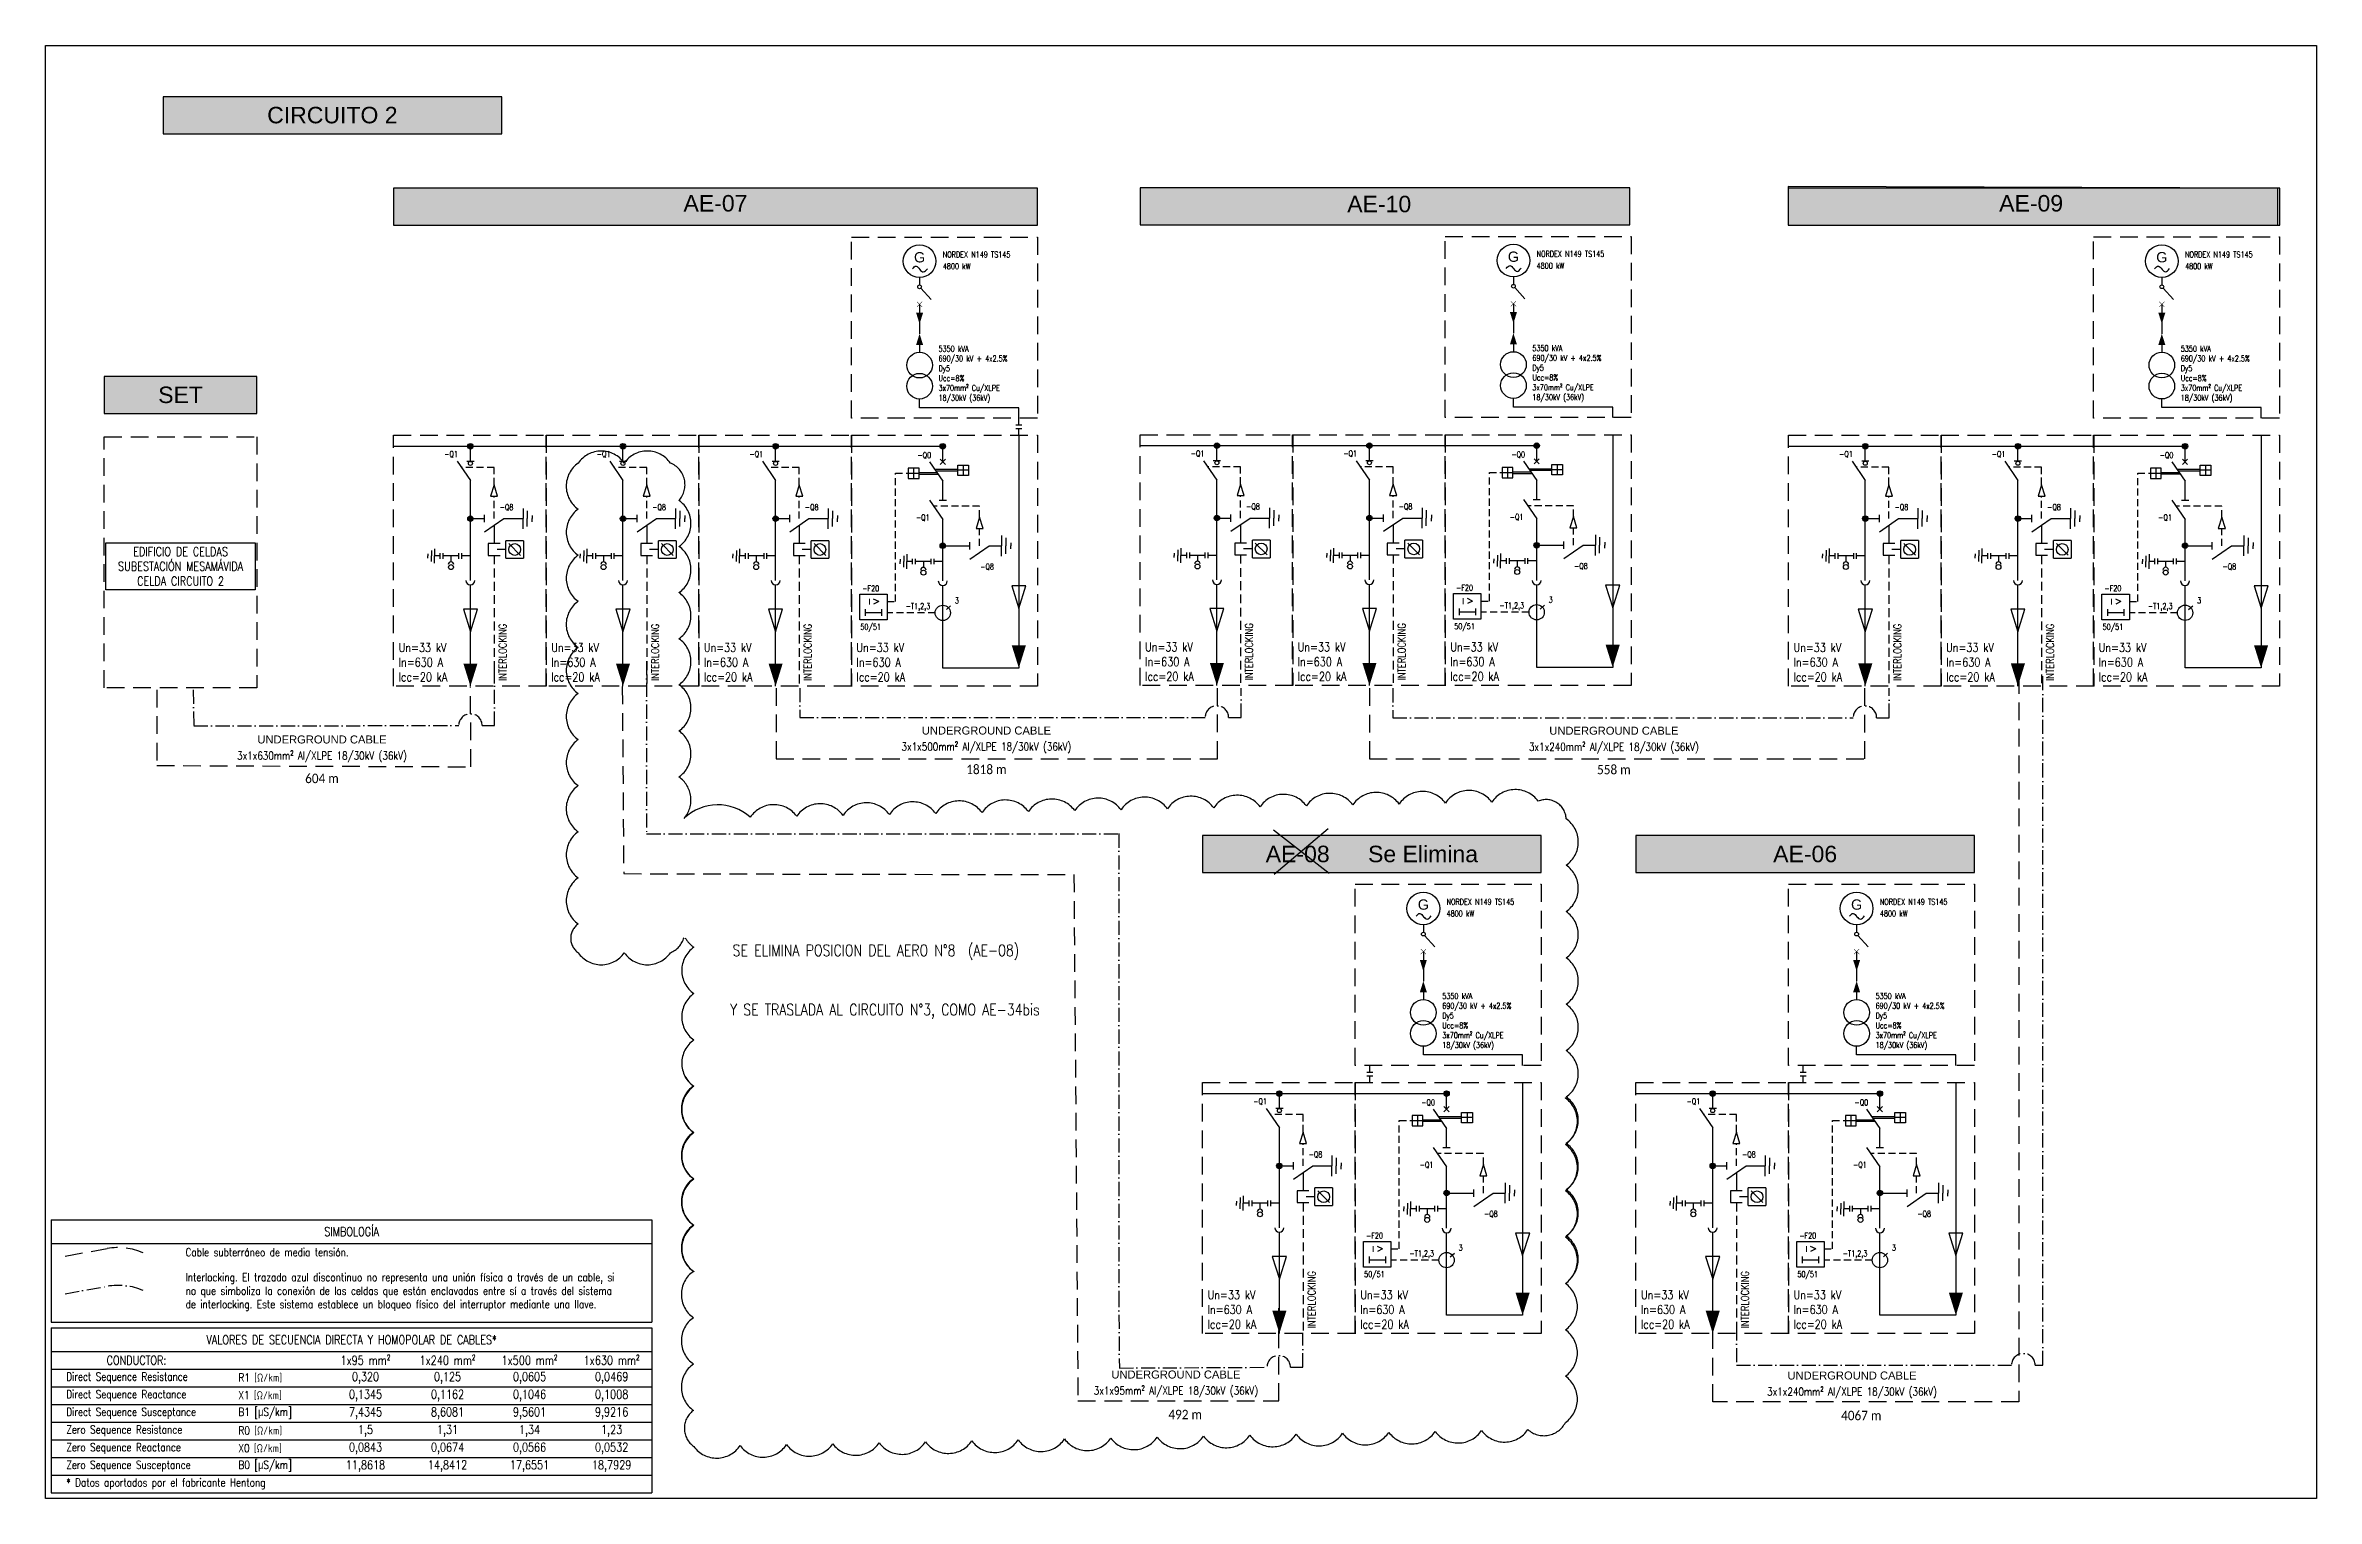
# Model space of a CAD drawing. Header units: metres. Extents: x 0 to 1236, y 0 to 247.
# Drawn here: x 425 to 811, y 0 to 247 of the extents above; entities that cross this region are included whole.
import ezdxf
from ezdxf.enums import TextEntityAlignment as Align

# ---------------------------------------------------------------- set-up
doc = ezdxf.new("R2010")
doc.units = ezdxf.units.M
for name, pattern in [('ACAD_ISO10W100', [18, 12, -3, 0, -3]), ('CONTINUA', [0]), ('OCULTA3', [0.45, 0.3, -0.15])]:
    doc.linetypes.add(name, pattern=pattern)
for name, color, linetype in [('0-R3D Cables MT', 10, 'Continuous'), ('0-R3D Formato', 7, 'Continuous'), ('0-R3D Interlocking', 160, 'Continuous'), ('0-R3D Textos', 7, 'Continuous'), ('0-Ref Formato', 7, 'Continuous'), ('ESQUEMA UNIFILAR', 6, 'Continuous')]:
    doc.layers.add(name, color=color, linetype=linetype)
doc.layers.add('0-R3D Maquetación', color=6, linetype='Continuous', plot=False)
doc.styles.add('arial', font='arial.ttf')
doc.styles.add('ROMANS', font='ROMANS.shx', dxfattribs={"width": 0.8})
doc.styles.add('SIMPLEX', font='calibri.ttf', dxfattribs={"width": 0.9, "height": 2})
doc.styles.get("Standard").update_dxf_attribs({"font": 'arial.ttf'})

# ---------------------------------------------------------------- blocks, each defined once
blk = doc.blocks.new('Secuencia D-H Hentong')
for p, q in [((0, 28), (102.08, 28)), ((0, 28), (0, 0)), ((102.08, 28), (102.08, 0)), ((0, 24), (102.08, 24)), ((0, 21), (102.08, 21)), ((0, 18), (102.08, 18)), ((0, 15), (102.08, 15)), ((0, 12), (102.08, 12)), ((0, 9), (102.08, 9)), ((0, 6), (102.08, 6)), ((0, 3), (102.08, 3)), ((0, 0), (102.08, 0))]:
    blk.add_line(p, q)
at = {"char_height": 1.5, "style": 'ROMANS'}
for s, width, insert, attachment_point in [('CONDUCTOR:', 23.8721, (14.48, 22.5), 5), ('1x95 mm²', 23.8721, (53.4, 22.5), 5), ('1x240 mm²', 23.8721, (67.34, 22.5), 5), ('1x500 mm²', 23.8721, (81.28, 22.5), 5), ('1x630 mm²', 23.8721, (95.23, 22.5), 5), ('{\\H0.91667x;Direct Sequence Resistance}', 23.8721, (2.55, 19.5), 4), ('{\\H0.91667x;R1 [Ω/km]}', 23.8721, (31.81, 19.5), 4), ('0,320', 23.8721, (53.4, 19.5), 5), ('0,125', 23.8721, (67.34, 19.5), 5), ('0,0605', 23.8721, (81.28, 19.5), 5), ('0,0469', 23.8721, (95.23, 19.5), 5), ('{\\H0.91667x;Direct Sequence Reactance}', 23.8721, (2.55, 16.5), 4), ('{\\H0.91667x;X1 [Ω/km]}', 23.8721, (31.81, 16.5), 4), ('0,1345', 23.8721, (53.4, 16.5), 5), ('0,1162', 23.8721, (67.34, 16.5), 5), ('0,1046', 23.8721, (81.28, 16.5), 5), ('0,1008', 23.8721, (95.23, 16.5), 5), ('{\\H0.91667x;Direct Sequence Susceptance}', 30.5365, (2.55, 13.5), 4), ('{\\H0.91667x;B1 [\\fArial|b0|i0|c0|p34;μ\\Fromans|c0;S/km]}', 23.8721, (31.81, 13.5), 4), ('7,4345', 23.8721, (53.4, 13.5), 5), ('8,6081', 23.8721, (67.34, 13.5), 5), ('9,5601', 23.8721, (81.28, 13.5), 5), ('9,9216', 23.8721, (95.23, 13.5), 5), ('{\\H0.91667x;Zero Sequence Resistance}', 23.8721, (2.55, 10.5), 4), ('{\\H0.91667x;Zero Sequence Reactance}', 23.8721, (2.55, 7.5), 4), ('{\\H0.91667x;X0 [Ω/km]}', 23.8721, (31.81, 7.5), 4), ('{\\H0.91667x;R0 [Ω/km]}', 23.8721, (31.81, 10.5), 4), ('0,0843', 23.8721, (53.4, 7.5), 5), ('1,5', 23.8721, (53.4, 10.5), 5), ('0,0674', 23.8721, (67.34, 7.5), 5), ('1,31', 23.8721, (67.34, 10.5), 5), ('0,0566', 23.8721, (81.28, 7.5), 5), ('1,34', 23.8721, (81.28, 10.5), 5), ('0,0532', 23.8721, (95.23, 7.5), 5), ('1,23', 23.8721, (95.23, 10.5), 5), ('{\\H0.91667x;Zero Sequence Susceptance}', 30.5365, (2.55, 4.5), 4), ('{\\H0.91667x;B0 [\\fArial|b0|i0|c0|p34;μ\\Fromans|c0;S/km]}', 23.8721, (31.81, 4.5), 4), ('11,8618', 23.8721, (53.4, 4.5), 5), ('14,8412', 23.8721, (67.34, 4.5), 5), ('17,6551', 23.8721, (81.28, 4.5), 5), ('18,7929', 23.8721, (95.23, 4.5), 5), ('{\\H0.91667x;* Datos aportados por el fabricante Hentong}', 57.4106, (2.55, 1.5), 4)]:
    blk.add_mtext_dynamic_manual_height_columns(s, width=width, gutter_width=12.5, heights=[0], dxfattribs=dict(at, insert=insert, attachment_point=attachment_point))
at = {"color": 154, "true_color": 0x005399, "insert": (51.04, 26), "char_height": 1.5, "attachment_point": 5, "style": 'ROMANS'}
blk.add_mtext_dynamic_manual_height_columns('VALORES DE SECUENCIA DIRECTA Y HOMOPOLAR DE CABLES*', width=63.9456, gutter_width=12.5, heights=[0], dxfattribs=at)
blk = doc.blocks.new('R3D-BLK-Leyenda')
for p, q in [((0, 17.37), (102.08, 17.37)), ((0, 17.37), (0, 0)), ((102.08, 17.37), (102.08, 0)), ((0, 13.37), (102.08, 13.37)), ((0, 0), (102.08, 0))]:
    blk.add_line(p, q)
at = {"layer": '0-R3D Cables MT', "linetype": 'OCULTA3', "ltscale": 10}
blk.add_lwpolyline([(2.37, 11.23), (9.51, 12.5, -0.148775), (15.63, 11.76, 0.210736)], format="xyb", dxfattribs=at)
at = {"layer": '0-R3D Interlocking', "linetype": 'ACAD_ISO10W100', "ltscale": 0.2}
blk.add_lwpolyline([(2.37, 4.82), (9.51, 6.08, -0.148775), (15.63, 5.35, 0.210736)], format="xyb", dxfattribs=at)
at = {"color": 154, "true_color": 0x005399, "insert": (51.04, 15.37), "char_height": 1.5, "attachment_point": 5, "style": 'ROMANS'}
blk.add_mtext_dynamic_manual_height_columns('SIMBOLOGÍA', width=63.9456, gutter_width=12.5, heights=[0], dxfattribs=at)
at = {"char_height": 1.5, "attachment_point": 4, "style": 'ROMANS'}
for s, width, insert in [('{\\H0.91667x;Cable subterráneo de media tensión.}', 45.4361, (22.82, 11.87)), ('{\\H0.91667x;Interlocking. El trazado azul discontinuo no representa una unión física a través de un cable, si no que simboliza la conexión de las celdas que están enclavadas entre sí a través del sistema de interlocking. Este sistema establece un bloqueo físico del interruptor mediante una llave.}', 79.2607, (22.82, 5.1))]:
    blk.add_mtext_dynamic_manual_height_columns(s, width=width, gutter_width=12.5, heights=[0], dxfattribs=dict(at, insert=insert))
blk = doc.blocks.new('R3D-BLK-Celda protección')
h = blk.add_hatch(color=256)
h.dxf.hatch_style = 1
edge = h.paths.add_edge_path()
edge.add_arc((15.54, 40.78), 0.461, 0, 360)
h = blk.add_hatch(color=256)
h.dxf.hatch_style = 1
edge = h.paths.add_edge_path()
edge.add_arc((15.54, 23.86), 0.461, 0, 360)
for p, q in [((15.54, 38.13), (15.54, 40.78)), ((9.67, 36.19), (11.5, 36.19)), ((10.58, 37.07), (10.58, 35.31)), ((13.28, 38.12), (15.54, 34.85)), ((15.09, 37.68), (15.97, 38.56)), ((15.97, 37.68), (15.09, 38.56)), ((15.54, 31.6), (15.54, 34.85)), ((19.92, 36.69), (18.09, 36.69)), ((19.01, 37.56), (19.01, 35.81)), ((13.28, 31.6), (15.54, 28.32)), ((14.92, 31.6), (16.16, 31.6)), ((15.54, 17.88), (15.54, 28.32)), ((15.54, 23.86), (20.15, 23.86)), ((20.15, 23.24), (20.15, 24.48)), ((20.15, 21.6), (23.43, 23.86)), ((23.43, 23.86), (25.52, 23.86)), ((25.52, 25.6), (25.52, 23.86)), ((25.52, 22.12), (25.52, 23.86)), ((26.24, 25.2), (26.24, 23.86)), ((26.24, 22.52), (26.24, 23.86)), ((27.1, 24.39), (27.1, 23.86)), ((27.1, 23.33), (27.1, 23.86)), ((8.28, 21.57), (8.28, 21.19)), ((8.28, 20.81), (8.28, 21.19)), ((8.89, 22.15), (8.89, 21.19)), ((8.89, 20.24), (8.89, 21.19)), ((9.41, 22.44), (9.41, 21.19)), ((10.41, 21.19), (9.41, 21.19)), ((9.41, 19.95), (9.41, 21.19)), ((13.56, 21.19), (10.91, 21.19)), ((12.24, 21.19), (12.24, 20.19)), ((15.54, 21.19), (14.06, 21.19)), ((4.65, 14.37), (3.77, 14.79)), ((4.65, 14.37), (3.77, 13.95))]:
    blk.add_line(p, q)
at = {"linetype": 'OCULTA3', "ltscale": 4}
for p, q in [((21.79, 30.57), (13.99, 30.57)), ((21.79, 28.72), (21.79, 30.57)), ((21.79, 23.86), (21.79, 26.79))]:
    blk.add_line(p, q, dxfattribs=at)
at = {"linetype": 'OCULTA3', "ltscale": 10}
blk.add_lwpolyline([(0, 42.64), (31.61, 42.64), (31.61, 0), (0, 0)], close=True, dxfattribs=at)
for points in [[(28.46, 42.64), (28.46, 3.08), (15.54, 3.08), (15.54, 17.11)], [(0, 40.78), (15.54, 40.78)], [(11.5, 36.32), (14.53, 36.32)], [(11.5, 36.06), (14.7, 36.06)], [(18.09, 36.81), (14.18, 36.81)], [(18.09, 36.56), (14.36, 36.56)], [(21.79, 28.72), (21.19, 26.79)], [(22.39, 26.79), (21.79, 28.72)], [(21.19, 26.79), (22.39, 26.79)], [(10.41, 20.72), (10.41, 21.67)], [(10.91, 20.72), (10.91, 21.67)], [(13.56, 20.72), (13.56, 21.67)], [(14.06, 20.72), (14.06, 21.67)], [(29.66, 17.07), (27.26, 17.07)], [(27.26, 17.07), (28.46, 13.22)], [(28.46, 13.22), (29.66, 17.07)], [(2.36, 13.08), (2.36, 11.97)], [(2.36, 12.52), (5.13, 12.52)], [(5.13, 13.08), (5.13, 11.97)], [(16.14, 13.01), (16.86, 13.67)]]:
    blk.add_lwpolyline(points)
at = {"linetype": 'OCULTA3', "ltscale": 4}
for points in [[(6.07, 14.37), (7.5, 14.37), (7.5, 36.19), (9.67, 36.19)], [(14.24, 12.46), (6.07, 12.46)]]:
    blk.add_lwpolyline(points, dxfattribs=at)
for points in [[(11.5, 37.07), (9.67, 37.07), (9.67, 35.31), (11.5, 35.31)], [(18.09, 37.56), (19.92, 37.56), (19.92, 35.81), (18.09, 35.81)], [(1.41, 15.65), (6.07, 15.65), (6.07, 11.26), (1.41, 11.26)]]:
    blk.add_lwpolyline(points, close=True)
blk.add_lwpolyline([(28.46, 6.93, 2.4, 0, 0), (28.46, 3.08, 0, 0, 0)], format="xyseb")
for centre, radius in [((15.54, 40.78), 0.461), ((15.54, 23.86), 0.461), ((12.24, 19.3), 0.419), ((15.54, 12.46), 1.3)]:
    blk.add_circle(centre, radius)
for centre, radius, start, end in [((12.24, 19.73), 0.459, 0, 180), ((15.54, 17.88), 0.765, 180, 0)]:
    blk.add_arc(centre, radius, start, end)
at = {"style": 'ROMANS'}
for s, insert, char_height, attachment_point in [('-Q0', (12.39, 39.22), 1, 5), ('-Q1', (12.13, 28.62), 1, 5), ('-Q8', (23.06, 20.27), 1, 5), ('-F20', (3.28, 16.62), 1, 5), ('I', (3.05, 14.36), 1, 5), ('-T1,2,3', (11.31, 13.45), 1, 5), ('3', (17.93, 14.57), 1, 5), ('50/51', (3.28, 9.91), 1, 5), ('Un=33 kV\\PIn=630 A\\PIcc=20 kA', (0.86, 4.06), 1.5, 4)]:
    blk.add_mtext_dynamic_manual_height_columns(s, width=15.1181, gutter_width=12.5, heights=[0], dxfattribs=dict(at, insert=insert, char_height=char_height, attachment_point=attachment_point))
blk = doc.blocks.new('R3D-BLK-Diagrama aerogenerador')
blk.add_line((11.59, 12.34), (11.59, 11.11))
at = {"linetype": 'OCULTA3', "ltscale": 10}
blk.add_lwpolyline([(0, 30.7), (31.61, 30.7), (31.61, -0.09), (0, -0.09)], close=True, dxfattribs=at)
for points in [[(11.59, 23.82), (11.59, 22.55)], [(11.81, 22), (13.55, 20.08)], [(11.59, 19.26), (11.59, 15.92)], [(11.59, 15.92), (11.59, 14.26)], [(28.46, -0.09), (28.46, 1.69), (11.59, 1.69), (11.59, 3.17)]]:
    blk.add_lwpolyline(points)
at = {"const_width": 0.08}
for points in [[(11.15, 19.69), (12.03, 18.82)], [(12.03, 19.69), (11.15, 18.82)]]:
    blk.add_lwpolyline(points, dxfattribs=at)
for points in [[(11.59, 17.85, 1.2, 0, 0), (11.59, 15.92, 0, 0, 0)], [(11.59, 12.34, 1.2, 0, 0), (11.59, 14.26, 0, 0, 0)]]:
    blk.add_lwpolyline(points, format="xyseb")
for centre, radius in [((11.59, 26.6), 2.78), ((11.59, 22.24), 0.317), ((11.59, 8.93), 2.18), ((11.59, 5.35), 2.18)]:
    blk.add_circle(centre, radius)
blk.add_spline([(10.37, 25.28), (11, 25.76), (11.63, 25.19), (12.22, 24.77), (12.92, 25.32)], degree=3)
blk.add_text('G', height=1.75).set_placement((11.59, 27.26), align=Align.MIDDLE_CENTER)
at = {"char_height": 1, "attachment_point": 4, "style": 'ROMANS'}
for s, width, insert in [('NORDEX N149 TS145', 17.3586, (15.54, 27.73)), ('4800 kW', 12.0315, (15.54, 25.73)), ('\\A1;5350 kVA\\P690/30 kV + 4x2.5%\\PDy5\\PUcc=8%\\P3x70mm² Cu/XLPE\\P18/30kV (36kV)', 24.2504, (14.81, 7.38))]:
    blk.add_mtext_dynamic_manual_height_columns(s, width=width, gutter_width=12.5, heights=[0], dxfattribs=dict(at, insert=insert))
blk = doc.blocks.new('R3D-BLK-Celda linea')
h = blk.add_hatch(color=256)
h.dxf.hatch_style = 1
edge = h.paths.add_edge_path()
edge.add_arc((0.09, 40.78), 0.461, 0, 360)
h = blk.add_hatch(color=256)
h.dxf.hatch_style = 1
edge = h.paths.add_edge_path()
edge.add_arc((0.09, 28.48), 0.461, 0, 360)
for p, q in [((0.09, 38.22), (0.09, 40.78)), ((-2.16, 38.22), (0.09, 34.94)), ((0.72, 38.21), (-0.52, 38.21)), ((0.09, 17.97), (0.09, 34.94)), ((0.09, 28.48), (2.48, 28.48)), ((2.48, 27.86), (2.48, 29.1)), ((2.48, 26.22), (5.76, 28.48)), ((4.12, 27.35), (4.12, 24.23)), ((5.76, 28.48), (9.03, 28.48)), ((9.03, 30.22), (9.03, 28.48)), ((9.03, 26.74), (9.03, 28.48)), ((9.75, 29.82), (9.75, 28.48)), ((9.75, 27.14), (9.75, 28.48)), ((10.61, 29.01), (10.61, 28.48)), ((10.61, 27.95), (10.61, 28.48)), ((-6.04, 23.37), (-6.04, 22.13)), ((-7.17, 22.51), (-7.17, 22.13)), ((-7.17, 21.75), (-7.17, 22.13)), ((-6.55, 23.08), (-6.55, 22.13)), ((-6.55, 21.17), (-6.55, 22.13)), ((-5.03, 22.13), (-6.04, 22.13)), ((-6.04, 20.88), (-6.04, 22.13)), ((-1.88, 22.13), (-4.53, 22.13)), ((-3.21, 22.13), (-3.21, 21.13)), ((0.09, 22.13), (-1.39, 22.13)), ((0.09, 0), (0.09, 17.21))]:
    blk.add_line(p, q)
at = {"linetype": 'OCULTA3', "ltscale": 4}
for p, q in [((4.12, 37.19), (-1.46, 37.19)), ((4.12, 34.23), (4.12, 37.19)), ((4.12, 28.48), (4.12, 32.31))]:
    blk.add_line(p, q, dxfattribs=at)
at = {"color": 160}
for p, q in [((6.12, 23.23), (4.62, 23.23)), ((6.12, 21.73), (6.12, 24.73)), ((9.12, 24.73), (6.12, 24.73)), ((8.62, 22.23), (6.62, 24.23)), ((9.12, 24.73), (9.12, 21.73)), ((6.12, 21.73), (9.12, 21.73))]:
    blk.add_line(p, q, dxfattribs=at)
at = {"linetype": 'OCULTA3', "ltscale": 10}
blk.add_lwpolyline([(-12.97, 42.64), (12.97, 42.64), (12.97, 0), (-12.97, 0)], close=True, dxfattribs=at)
for points in [[(-12.97, 40.78), (12.97, 40.78)], [(4.12, 34.23), (3.52, 32.31)], [(3.52, 32.31), (4.72, 32.31)], [(4.72, 32.31), (4.12, 34.23)], [(-5.03, 21.65), (-5.03, 22.6)], [(-4.53, 21.65), (-4.53, 22.6)], [(-1.88, 21.65), (-1.88, 22.6)], [(-1.39, 21.65), (-1.39, 22.6)], [(1.29, 13.09), (-1.11, 13.09)], [(-1.11, 13.09), (0.09, 9.25)], [(0.09, 9.25), (1.29, 13.09)]]:
    blk.add_lwpolyline(points)
at = {"color": 160}
blk.add_lwpolyline([(5.12, 24.23), (3.12, 24.23), (3.12, 22.23), (5.12, 22.23)], dxfattribs=at)
at = {"color": 160, "linetype": 'OCULTA3', "ltscale": 5}
blk.add_lwpolyline([(4.12, 22.23), (4.12, 0)], dxfattribs=at)
blk.add_lwpolyline([(0.09, 3.85, 2.4, 0, 0), (0.09, 0, 0, 0, 0)], format="xyseb")
for centre, radius in [((0.09, 40.78), 0.461), ((0.09, 37.87), 0.341), ((0.09, 28.48), 0.461), ((-3.21, 20.24), 0.419)]:
    blk.add_circle(centre, radius)
at = {"color": 160}
blk.add_circle((7.62, 23.23), 1, dxfattribs=at)
for centre, radius, start, end in [((-3.21, 20.67), 0.459, 0, 180), ((0.09, 17.97), 0.765, 180, 0)]:
    blk.add_arc(centre, radius, start, end)
at = {"attachment_point": 4, "style": 'ROMANS'}
for s, insert, char_height in [('-Q1', (-4.36, 39.4), 1), ('-Q8', (5.06, 30.38), 1), ('Un=33 kV\\PIn=630 A\\PIcc=20 kA', (-12.11, 4.06), 1.5)]:
    blk.add_mtext_dynamic_manual_height_columns(s, width=15.1181, gutter_width=12.5, heights=[0], dxfattribs=dict(at, insert=insert, char_height=char_height))
at = {"insert": (5.56, 0.89), "char_height": 1.3, "attachment_point": 4, "rotation": 90, "style": 'ROMANS'}
blk.add_mtext_dynamic_manual_height_columns('INTERLOCKING', width=15.1181, gutter_width=12.5, heights=[0], dxfattribs=at)

msp = doc.modelspace()

# ---------------------------------------------------------------- hatches: boundary and pattern name
at = {"layer": 'ESQUEMA UNIFILAR', "linetype": 'CONTINUA'}
h = msp.add_hatch(color=9, dxfattribs=at)
h.dxf.hatch_style = 1
h.paths.add_polyline_path([(445, 232), (502.55, 232), (502.55, 238.28), (445, 238.28)])
h = msp.add_hatch(color=9, dxfattribs=at)
h.dxf.hatch_style = 1
h.paths.add_polyline_path([(484.17, 216.43), (593.59, 216.43), (593.59, 222.71), (484.17, 222.71)])
h = msp.add_hatch(color=9, dxfattribs=at)
h.dxf.hatch_style = 1
h.paths.add_polyline_path([(611.04, 216.53), (694.26, 216.53), (694.26, 222.81), (611.04, 222.81)])
h = msp.add_hatch(color=9, dxfattribs=at)
h.dxf.hatch_style = 1
h.paths.add_polyline_path([(721.22, 216.44), (804.44, 216.44), (804.44, 222.72), (721.22, 223.04)])
h = msp.add_hatch(color=9, dxfattribs=at)
h.dxf.hatch_style = 1
h.paths.add_polyline_path([(435, 184.45), (460.93, 184.45), (460.93, 190.73), (435, 190.73)])
h = msp.add_hatch(color=9, dxfattribs=at)
h.dxf.hatch_style = 1
h.paths.add_polyline_path([(621.66, 106.41), (679.21, 106.41), (679.21, 112.69), (621.66, 112.69)])
h = msp.add_hatch(color=9, dxfattribs=at)
h.dxf.hatch_style = 1
h.paths.add_polyline_path([(695.31, 106.41), (752.86, 106.41), (752.86, 112.69), (695.31, 112.69)])

# ---------------------------------------------------------------- linework, layer by layer
at = {"color": 240, "linetype": 'ACAD_ISO10W100', "true_color": 0xed1f24}
for p, q in [((643, 113.84), (633.44, 105.71)), ((633.74, 113.67), (643.61, 105.95))]:
    msp.add_line(p, q, dxfattribs=at)
for points in [[(589.93, 182.49), (590.94, 182.49)], [(589.93, 181.89), (590.94, 181.89)], [(590.43, 182.49), (590.43, 183.65)], [(590.43, 180.73), (590.43, 181.89)], [(650.12, 72.47), (650.12, 73.62)], [(723.77, 72.47), (723.77, 73.62)], [(649.61, 72.47), (650.63, 72.47)], [(649.61, 71.87), (650.63, 71.87)], [(650.12, 70.71), (650.12, 71.87)], [(723.26, 72.47), (724.28, 72.47)], [(723.26, 71.87), (724.28, 71.87)], [(723.77, 70.71), (723.77, 71.87)]]:
    msp.add_lwpolyline(points)
at = {"linetype": 'OCULTA3', "ltscale": 10}
msp.add_lwpolyline([(435, 180.46), (460.93, 180.46), (460.93, 137.82), (435, 137.82)], close=True, dxfattribs=at)
at = {"linetype": 'ACAD_ISO10W100'}
for points in [[(533.56, 115.62, 0.443739), (532.68, 122.66, 0.520567), (532.68, 130.49, 0.520567), (532.68, 138.33, 0.520567), (532.68, 146.16, 0.520567), (532.68, 153.99, 0.520567), (532.68, 161.83, 0.520567), (532.68, 169.66, 0.520567), (531.21, 176.02, 0.520567), (523.37, 176.02, 0.520567), (515.55, 176.01, 0.520567), (515.55, 168.17, 0.520567), (515.55, 160.34, 0.520567), (515.55, 152.51, 0.520567), (515.55, 144.67, 0.520567), (515.55, 136.84, 0.520567), (515.55, 129.01, 0.520567), (515.55, 121.18, 0.520567), (515.55, 113.34, 0.520567), (515.55, 105.51, 0.520567), (515.55, 97.68, 0.520567), (515.55, 92.78, 0.520567), (523.39, 92.78, 0.520567), (531.22, 92.78, 0.227503), (533.54, 95.34, 0.227503)], [(683.91, 37.11, 0.483872), (683.47, 44.64, 0.520567), (683.47, 52.52, 0.520567), (683.47, 60.4, 0.520567), (683.47, 68.27, 0.520567), (683.47, 76.15, 0.520567), (683.47, 84.03, 0.520567), (683.47, 91.91, 0.520567), (683.47, 99.78, 0.520567), (683.47, 107.66, 0.520567), (683.47, 115.54, 0.520567), (678.69, 118.54, 0.520567), (670.82, 118.38, 0.520567), (662.94, 118.22, 0.520567), (655.07, 118.06, 0.520567), (647.19, 117.9, 0.520567), (639.31, 117.74, 0.520567), (631.44, 117.57, 0.520567), (623.56, 117.41, 0.520567), (615.69, 117.25, 0.520567), (607.81, 117.09, 0.520567), (599.94, 116.93, 0.520567), (592.06, 116.77, 0.520567), (584.18, 116.61, 0.520567), (576.31, 116.45, 0.520567), (568.43, 116.29, 0.520567), (560.56, 116.13, 0.520567), (552.68, 115.97, 0.520567), (544.8, 115.81, 0.392117), (533.56, 115.62)], [(533.74, 95.33, 0.114989), (535.2, 93.71, 0.520567), (535.2, 85.83, 0.520567), (535.2, 77.95, 0.520567), (535.2, 70.08, 0.520567), (535.2, 62.2, 0.520567), (535.2, 54.32, 0.520567), (535.2, 46.45, 0.520567), (535.2, 38.57, 0.00579), (535.13, 38.52, 0.00579)], [(533.67, 71.76, 0.114989), (535.13, 70.14, 0.520567), (535.13, 62.26, 0.520567), (535.13, 54.38, 0.520567), (535.13, 46.5, 0.520567), (535.13, 38.63, 0.520567), (535.13, 30.75, 0.520567), (535.13, 22.87, 0.520567), (535.13, 14.99, 0.00579), (535.06, 14.94, 0.00579)], [(683.33, 12.93, 0.114989), (683.33, 12.93, 0.520567), (683.33, 20.81, 0.520567), (683.33, 28.68, 0.520567), (683.33, 36.56, 0.520567), (683.33, 44.44, 0.520567), (683.33, 52.32, 0.520567), (683.33, 60.19, 0.520567), (683.33, 68.07, 0.00579), (683.4, 68.12, 0.00579)], [(535.06, 14.94, 0.506319), (535.2, 8.85, 0.520567), (543.07, 9.01, 0.520567), (550.95, 9.17, 0.520567), (558.82, 9.33, 0.520567), (566.7, 9.49, 0.520567), (574.58, 9.65, 0.520567), (582.45, 9.81, 0.520567), (590.33, 9.97, 0.520567), (598.2, 10.13, 0.520567), (606.08, 10.29, 0.520567), (613.96, 10.45, 0.520567), (621.83, 10.62, 0.520567), (629.71, 10.78, 0.520567), (637.58, 10.94, 0.520567), (645.46, 11.1, 0.520567), (653.33, 11.26, 0.520567), (661.21, 11.42, 0.520567), (669.09, 11.58, 0.520567), (676.96, 11.74, 0.494246), (683.33, 12.93, 0.494246)]]:
    msp.add_lwpolyline(points, format="xyb", dxfattribs=at)
at = {"layer": '0-R3D Cables MT', "linetype": 'OCULTA3', "ltscale": 10}
for points in [[(760.38, 139.81), (760.38, 16.43), (708.37, 16.43), (708.37, 29.81)], [(443.92, 137.48), (443.92, 124.6), (497.33, 124.39), (497.23, 137.99)], [(523.05, 138.01), (523.29, 106.22), (599.8, 106.05), (600.49, 16.59), (634.65, 16.59), (634.65, 32.35)], [(549.19, 137.76), (549.19, 125.76), (624.19, 125.76), (624.19, 137.76)], [(650.04, 137.73), (650.04, 125.73), (734.21, 125.73), (734.21, 137.73)]]:
    msp.add_lwpolyline(points, dxfattribs=at)
at = {"layer": '0-R3D Formato', "color": 7, "linetype": 'CONTINUA'}
for points in [[(484.17, 216.43), (593.59, 216.43), (593.59, 222.71), (484.17, 222.71)], [(611.04, 216.53), (694.26, 216.53), (694.26, 222.81), (611.04, 222.81)], [(721.22, 216.44), (804.44, 216.44), (804.44, 222.72), (721.22, 223.04)], [(435, 184.45), (460.93, 184.45), (460.93, 190.73), (435, 190.73)], [(621.66, 106.41), (679.21, 106.41), (679.21, 112.69), (621.66, 112.69)], [(695.31, 106.41), (752.86, 106.41), (752.86, 112.69), (695.31, 112.69)]]:
    msp.add_lwpolyline(points, close=True, dxfattribs=at)
at = {"layer": '0-R3D Interlocking', "linetype": 'ACAD_ISO10W100', "ltscale": 0.2}
for p, q in [((527.18, 142.35), (527.18, 113.1)), ((527.18, 112.99), (607.43, 112.99)), ((607.43, 113.02), (607.46, 34.44))]:
    msp.add_line(p, q, dxfattribs=at)
for points in [[(450.12, 137.49), (450.22, 131.35), (495.24, 131.39, -1), (499.24, 131.39), (501.35, 131.39), (501.35, 142.33)], [(712.4, 29.26), (712.4, 22.69), (759.16, 22.69, -1), (763.16, 22.69), (764.46, 22.69), (764.46, 139.77)], [(553.21, 137.76), (553.21, 132.76), (622.1, 132.76, -1), (626.1, 132.76), (628.21, 132.76), (628.21, 137.76)], [(653.98, 137.73), (653.98, 132.73), (732.23, 132.73, -1), (736.23, 132.73), (738.34, 132.73), (738.34, 137.73)], [(607.42, 34.93), (607.52, 22.19), (632.61, 22.32, -1), (636.61, 22.32), (638.73, 22.32), (638.73, 28.2)]]:
    msp.add_lwpolyline(points, format="xyb", dxfattribs=at)
at = {"layer": '0-R3D Maquetación'}
msp.add_lwpolyline([(425, 247), (811, 247), (811, 0), (425, 0)], close=True, dxfattribs=at)
at = {"layer": '0-Ref Formato', "color": 7, "linetype": 'CONTINUA'}
msp.add_lwpolyline([(721.22, 216.44), (804.73, 216.44), (804.73, 222.72), (721.22, 222.72)], close=True, dxfattribs=at)
at = {"layer": 'ESQUEMA UNIFILAR', "color": 18, "linetype": 'CONTINUA', "true_color": 0x000000}
msp.add_lwpolyline([(445, 232), (502.55, 232), (502.55, 238.28), (445, 238.28)], close=True, dxfattribs=at)

# ---------------------------------------------------------------- block references
for name, p in [('R3D-BLK-Diagrama aerogenerador', (561.98, 183.73)), ('R3D-BLK-Diagrama aerogenerador', (662.91, 183.83)), ('R3D-BLK-Diagrama aerogenerador', (773.11, 183.74)), ('R3D-BLK-Celda linea', (497.14, 138.09)), ('R3D-BLK-Celda linea', (523.07, 138.09)), ('R3D-BLK-Celda linea', (549.01, 138.09)), ('R3D-BLK-Celda protección', (561.98, 138.09)), ('R3D-BLK-Celda linea', (624.01, 138.19)), ('R3D-BLK-Celda linea', (649.94, 138.19)), ('R3D-BLK-Celda protección', (662.91, 138.19)), ('R3D-BLK-Celda linea', (734.21, 138.1)), ('R3D-BLK-Celda linea', (760.15, 138.1)), ('R3D-BLK-Celda protección', (773.11, 138.1)), ('R3D-BLK-Diagrama aerogenerador', (647.6, 73.71)), ('R3D-BLK-Diagrama aerogenerador', (721.24, 73.71)), ('R3D-BLK-Celda linea', (634.63, 28.07)), ('R3D-BLK-Celda protección', (647.6, 28.07)), ('R3D-BLK-Celda linea', (708.28, 28.07)), ('R3D-BLK-Celda protección', (721.24, 28.07)), ('R3D-BLK-Leyenda', (426, 30)), ('Secuencia D-H Hentong', (426, 1))]:
    msp.add_blockref(name, p)

# ---------------------------------------------------------------- texts
at = {"insert": (447.97, 158.46), "char_height": 1.5, "attachment_point": 5, "style": 'ROMANS', "bg_fill": 16}
msp.add_mtext_dynamic_manual_height_columns('EDIFICIO DE CELDAS\\PSUBESTACIÓN MESAMÁVIDA\\PCELDA CIRCUITO 2', width=23.8721, gutter_width=12.5, heights=[0], dxfattribs=at)
at = {"layer": '0-R3D Textos', "linetype": 'Continuous', "style": 'arial'}
for p in [(584.93, 129.87), (472, 128.35), (691.57, 129.84), (617.14, 20.41), (732.05, 20.24)]:
    msp.add_text('UNDERGROUND CABLE', height=1.36, dxfattribs=at).set_placement(p, align=Align.CENTER)
at = {"layer": '0-R3D Textos', "linetype": 'Continuous'}
for s, height, style, width, p in [('3x1x500mm² Al/XLPE 18/30kV (36kV)', 1.36, 'ROMANS', 0.8, (584.93, 127.13)), ('3x1x240mm² Al/XLPE 18/30kV (36kV)', 1.36, 'ROMANS', 0.8, (691.57, 127.1)), ('3x1x630mm² Al/XLPE 18/30kV (36kV)', 1.36, 'ROMANS', 0.8, (472, 125.6)), ('1818 m', 1.6, 'SIMPLEX', 0.9, (584.93, 123.14)), ('558 m', 1.6, 'SIMPLEX', 0.9, (691.57, 123.11)), ('604 m', 1.6, 'SIMPLEX', 0.9, (472, 121.61)), ('SE ELIMINA POSICION DEL AERO N°8  (AE-08)', 1.938, 'ROMANS', 0.8, (566.15, 92.21)), ('Y SE TRASLADA AL CIRCUITO N°3, COMO AE-34bis', 1.938, 'ROMANS', 0.8, (567.67, 82.14)), ('3x1x95mm² Al/XLPE 18/30kV (36kV)', 1.36, 'ROMANS', 0.8, (617.14, 17.67)), ('3x1x240mm² Al/XLPE 18/30kV (36kV)', 1.36, 'ROMANS', 0.8, (732.05, 17.5)), ('492 m', 1.6, 'SIMPLEX', 0.9, (618.71, 13.49)), ('4067 m', 1.6, 'SIMPLEX', 0.9, (733.62, 13.32))]:
    msp.add_text(s, height=height, dxfattribs=dict(at, style=style, width=width)).set_placement(p, align=Align.CENTER)
at = {"layer": 'ESQUEMA UNIFILAR', "color": 154, "linetype": 'CONTINUA', "true_color": 0x005399, "char_height": 2.8, "attachment_point": 5}
for s, insert in [('CIRCUITO 2', (473.77, 235.14)), ('AE-07', (538.88, 220.15)), ('AE-10', (651.69, 220.02)), ('AE-09', (762.49, 220.15)), ('SET', (447.97, 187.59)), ('AE-08      Se Elimina', (650.44, 109.55)), ('AE-06', (724.08, 109.55))]:
    msp.add_mtext_dynamic_manual_height_columns(s, width=61.0615, gutter_width=1, heights=[28.12], dxfattribs=dict(at, insert=insert))

doc.saveas('drawing.dxf')
